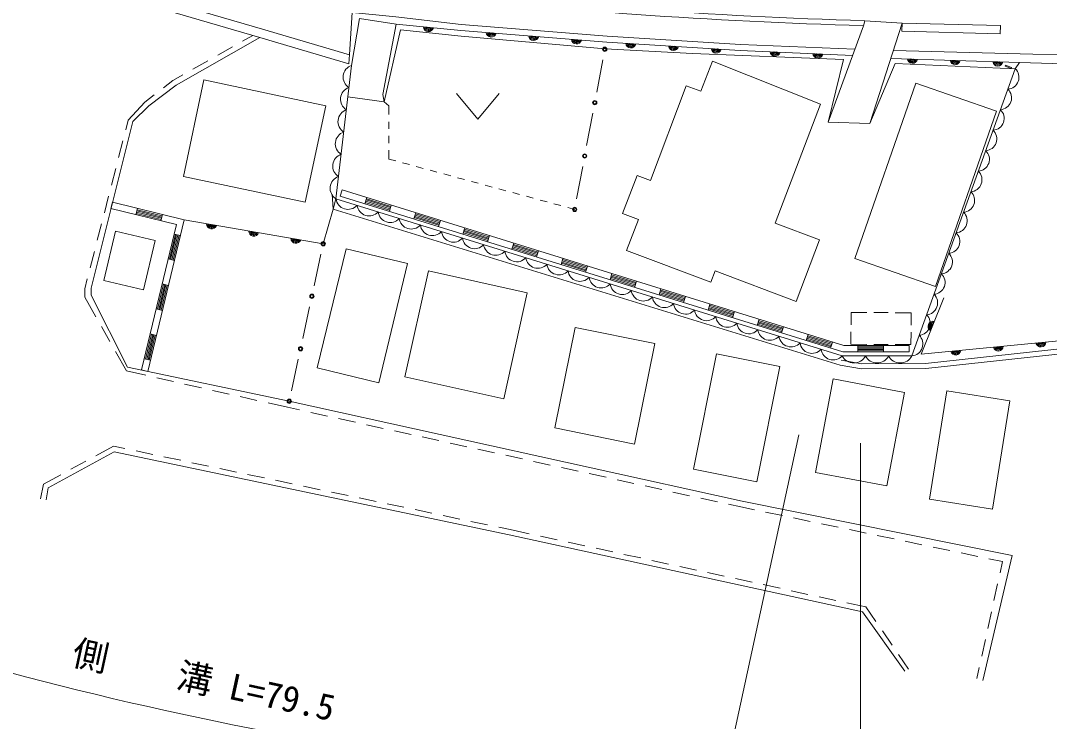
# Model space of a CAD drawing. Units: millimetres, scale not verified. Extents: x 40000 to 680000, y 20000 to 380000.
# Drawn here: x 88909 to 161064, y 241977 to 291126 of the extents above; entities that cross this region are included whole.
import ezdxf
from ezdxf.enums import TextEntityAlignment as Align

# ---------------------------------------------------------------- set-up
doc = ezdxf.new("R2010")
doc.units = ezdxf.units.MM
doc.header["$LTSCALE"] = 1000
for name, color, linetype, lineweight in [('M-BGD', 7, 'Continuous', 13), ('M-STR-HTXT', 7, 'Continuous', 13), ('M-STR-STRD', 7, 'Continuous', 13)]:
    doc.layers.add(name, color=color, linetype=linetype, lineweight=lineweight)
doc.styles.add('ＭＳ ゴシック', font='')
doc.styles.get('ＭＳ ゴシック').set_extended_font_data('MS Gothic')

msp = doc.modelspace()

# ---------------------------------------------------------------- linework, layer by layer
at = {"layer": 'M-BGD'}
for p, q in [((105190, 290083), (104474, 289679)), ((103777, 289286), (102732, 288697)), ((111986, 288747), (111922, 288096)), ((102035, 288305), (100990, 287715)), ((129312, 286108), (129737, 288376)), ((157986, 287999), (157957, 287918)), ((158381, 287765), (157957, 287918)), ((158410, 287846), (157986, 287999)), ((100293, 287323), (99577, 286919)), ((158410, 287846), (158381, 287765)), ((99577, 286919), (98922, 286412)), ((98289, 285922), (97634, 285415)), ((111864, 285778), (114410, 285425)), ((119484, 286003), (120984, 284203)), ((120984, 284203), (122484, 286003)), ((97634, 285415), (96463, 284151)), ((114410, 285425), (114729, 285155)), ((114729, 285155), (114729, 284535)), ((128609, 282366), (129035, 284634)), ((96463, 284151), (96285, 283461)), ((114729, 284035), (114729, 283535)), ((114729, 283035), (114729, 282535)), ((96085, 282687), (95784, 281525)), ((114729, 282035), (114729, 281414)), ((114729, 281414), (115215, 281283)), ((95584, 280751), (95284, 279589)), ((115698, 281152), (116181, 281022)), ((116663, 280891), (117146, 280760)), ((127907, 278624), (128333, 280892)), ((117629, 280630), (118111, 280499)), ((118594, 280369), (119077, 280238)), ((119559, 280108), (120042, 279977)), ((111328, 278823), (111462, 279252)), ((146643, 268337), (111462, 279252)), ((120525, 279847), (121007, 279716)), ((121490, 279585), (121973, 279455)), ((122455, 279324), (122938, 279194)), ((95084, 278814), (94783, 277652)), ((146575, 267887), (111328, 278823)), ((113191, 278716), (113058, 278286)), ((114857, 278010), (113138, 278544)), ((114884, 278096), (113164, 278630)), ((123421, 279063), (123903, 278933)), ((124386, 278802), (124869, 278672)), ((125351, 278541), (125834, 278410)), ((95356, 278382), (95249, 277945)), ((95249, 277945), (99835, 276818)), ((95356, 278382), (100377, 277148)), ((97104, 277952), (96997, 277515)), ((97083, 277865), (98831, 277435)), ((114804, 277839), (113084, 278372)), ((114830, 277925), (113111, 278458)), ((114777, 277753), (114910, 278182)), ((126316, 278280), (126799, 278149)), ((127282, 278019), (127769, 277887)), ((97018, 277603), (98766, 277173)), ((97040, 277690), (98788, 277260)), ((97061, 277777), (98809, 277348)), ((100377, 277148), (97835, 266522)), ((98745, 277086), (98852, 277523)), ((100377, 277148), (110136, 275472)), ((116629, 277649), (116496, 277219)), ((118242, 276772), (116523, 277305)), ((118268, 276858), (116549, 277391)), ((118295, 276944), (116576, 277477)), ((118322, 277030), (116603, 277563)), ((118215, 276686), (118349, 277116)), ((94583, 276878), (94283, 275716)), ((99835, 276818), (97398, 266626)), ((120068, 276582), (119934, 276152)), ((121733, 275877), (120014, 276410)), ((121760, 275963), (120041, 276496)), ((99765, 276138), (99347, 274388)), ((99853, 276117), (99434, 274367)), ((99940, 276096), (99522, 274346)), ((100028, 276075), (99609, 274325)), ((100116, 276054), (99678, 276159)), ((121680, 275705), (119961, 276238)), ((121707, 275791), (119988, 276324)), ((121653, 275619), (121787, 276049)), ((94082, 274942), (93782, 273780)), ((123506, 275515), (123373, 275086)), ((125118, 274638), (123399, 275172)), ((125145, 274724), (123426, 275258)), ((125172, 274810), (123453, 275344)), ((125198, 274896), (123479, 275429)), ((125092, 274552), (125225, 274982)), ((99259, 274409), (99697, 274304)), ((109978, 274739), (109499, 272524)), ((126944, 274449), (126811, 274019)), ((128583, 273657), (126864, 274191)), ((128610, 273743), (126891, 274277)), ((128637, 273829), (126918, 274363)), ((128557, 273571), (126838, 274105)), ((128530, 273485), (128663, 273915)), ((93582, 273005), (93404, 272316)), ((130383, 273382), (130249, 272952)), ((131995, 272505), (130276, 273038)), ((132022, 272591), (130303, 273124)), ((132048, 272677), (130329, 273210)), ((132075, 272763), (130356, 273296)), ((131968, 272419), (132102, 272848)), ((93404, 272316), (93404, 271726)), ((98928, 272637), (98509, 270886)), ((99015, 272616), (98597, 270865)), ((99103, 272595), (98684, 270844)), ((99190, 272574), (98772, 270824)), ((99278, 272553), (98840, 272658)), ((133821, 272315), (133688, 271885)), ((135460, 271524), (133741, 272057)), ((135487, 271610), (133768, 272143)), ((135513, 271696), (133794, 272229)), ((93404, 271726), (94179, 270358)), ((135433, 271438), (133714, 271971)), ((135407, 271352), (135540, 271782)), ((98422, 270907), (98859, 270803)), ((109183, 271058), (108704, 268842)), ((137259, 271248), (137126, 270818)), ((138872, 270371), (137153, 270904)), ((138898, 270457), (137179, 270990)), ((138925, 270543), (137206, 271076)), ((138952, 270629), (137233, 271162)), ((138845, 270285), (138978, 270715)), ((147152, 270652), (147149, 269787)), ((148256, 270648), (147152, 270652)), ((149756, 270643), (148756, 270646)), ((151361, 270638), (150256, 270641)), ((151358, 269773), (151361, 270638)), ((140698, 270181), (140564, 269752)), ((142337, 269390), (140618, 269924)), ((142363, 269476), (140644, 270010)), ((142390, 269562), (140671, 270096)), ((94573, 269662), (95164, 268617)), ((98441, 269052), (98003, 269157)), ((142310, 269304), (140591, 269838)), ((142283, 269218), (142417, 269648)), ((147148, 269287), (147145, 268423)), ((151353, 268409), (151356, 269273)), ((98090, 269136), (97672, 267385)), ((98178, 269115), (97759, 267364)), ((98265, 269094), (97847, 267343)), ((98353, 269073), (97934, 267322)), ((144136, 269115), (144002, 268685)), ((145748, 268237), (144029, 268771)), ((145775, 268323), (144056, 268857)), ((145802, 268409), (144082, 268943)), ((145828, 268495), (144109, 269029)), ((145722, 268152), (145855, 268581)), ((147145, 268423), (148249, 268419)), ((148749, 268418), (149749, 268414)), ((95558, 267921), (96332, 266553)), ((151218, 267889), (146575, 267887)), ((151218, 268339), (146643, 268337)), ((147618, 268337), (147618, 267887)), ((149418, 268248), (147618, 268247)), ((149418, 268158), (147618, 268157)), ((149418, 268068), (147618, 268067)), ((149418, 267978), (147618, 267977)), ((149418, 267888), (149418, 268338)), ((150249, 268413), (151353, 268409)), ((151218, 267889), (151218, 268339)), ((97584, 267406), (98022, 267301)), ((108388, 267376), (107909, 265161)), ((96332, 266553), (97684, 266248)), ((97835, 266522), (97398, 266626)), ((98464, 266072), (99635, 265809)), ((100415, 265633), (101586, 265369)), ((102366, 265193), (103537, 264929)), ((104317, 264753), (105488, 264489)), ((106268, 264313), (107620, 264009)), ((107620, 264009), (108481, 263819)), ((109262, 263647), (110434, 263390)), ((111215, 263218), (112387, 262960)), ((113169, 262788), (114341, 262531)), ((115122, 262359), (116294, 262101)), ((117075, 261929), (118247, 261672)), ((95424, 261279), (94196, 260611)), ((96223, 261111), (95424, 261279)), ((119029, 261500), (120201, 261242)), ((98180, 260699), (97006, 260946)), ((100137, 260288), (98963, 260535)), ((120982, 261070), (122154, 260813)), ((122935, 260641), (124107, 260383)), ((93493, 260229), (92439, 259656)), ((102095, 259876), (100920, 260123)), ((124889, 260211), (126061, 259954)), ((126842, 259782), (128014, 259524)), ((91737, 259273), (90509, 258606)), ((104052, 259464), (102877, 259711)), ((106009, 259053), (104835, 259300)), ((128795, 259352), (129967, 259095)), ((90509, 258606), (90317, 257583)), ((107966, 258641), (106792, 258888)), ((109923, 258229), (108749, 258476)), ((130749, 258923), (131921, 258665)), ((132702, 258493), (133874, 258236)), ((111881, 257818), (110706, 258065)), ((113838, 257406), (112663, 257653)), ((134655, 258064), (135827, 257806)), ((136609, 257634), (137781, 257377)), ((115795, 256995), (114621, 257242)), ((138562, 257205), (139423, 257016)), ((139423, 257016), (140375, 256817)), ((117752, 256583), (116578, 256830)), ((119709, 256171), (118535, 256418)), ((141158, 256654), (142333, 256409)), ((143116, 256245), (144291, 256000)), ((121666, 255760), (120492, 256007)), ((123249, 255427), (122449, 255595)), ((145074, 255837), (146249, 255592)), ((124581, 255137), (123249, 255427)), ((126535, 254713), (125362, 254967)), ((147032, 255428), (148206, 255183)), ((148990, 255020), (150164, 254775)), ((128489, 254288), (127317, 254543)), ((130444, 253863), (129271, 254118)), ((150947, 254611), (152122, 254366)), ((152905, 254203), (154080, 253958)), ((132398, 253438), (131225, 253693)), ((134352, 253013), (133180, 253268)), ((154863, 253795), (156038, 253549)), ((156821, 253386), (157773, 253187)), ((136307, 252589), (135134, 252843)), ((157773, 253187), (157602, 252407)), ((138261, 252164), (137088, 252419)), ((140215, 251739), (139043, 251994)), ((142170, 251314), (140997, 251569)), ((144124, 250889), (142952, 251144)), ((157431, 251625), (157174, 250453)), ((146079, 250465), (144906, 250719)), ((148192, 250005), (146860, 250295)), ((148894, 248983), (148192, 250005)), ((157003, 249671), (156746, 248499)), ((150025, 247334), (149346, 248323)), ((156575, 247718), (156318, 246546)), ((151179, 245652), (150478, 246674)), ((156147, 245764), (155976, 244983))]:
    msp.add_line(p, q, dxfattribs=at)
for points in [[(111922, 288096), (105694, 289935), (94216, 293305), (80875, 296242), (72844, 298055)], [(111984, 288714), (105866, 290520), (94368, 293896), (81008, 296838), (73002, 298645)], [(111986, 288747), (112170, 291702), (115230, 291387), (119812, 290859), (130050, 290031), (139401, 289456), (147417, 289114)], [(115244, 290872), (112682, 291268), (112122, 287987)], [(145549, 284011), (146633, 288386), (136021, 288809), (129900, 289153), (119815, 290039), (115547, 290485), (114410, 285425), (114325, 285953), (115244, 290872)], [(115244, 290872), (119775, 290442), (130020, 289614), (139379, 289038), (147260, 288686)], [(148110, 291118), (150732, 290951), (148473, 283905), (145549, 284011), (148022, 290767)], [(105694, 289935), (99813, 286595), (97913, 285138), (96773, 284045), (93851, 272366), (93851, 271860), (96399, 266825), (107751, 264428), (139512, 257433), (158457, 253621), (156396, 244855)], [(150117, 289034), (171481, 288462), (190134, 288074), (199115, 287605), (198991, 286985), (175078, 287691), (158962, 288187)], [(112122, 287987), (111030, 278628), (146534, 267612), (151411, 267615), (158668, 287753)], [(148473, 283905), (150244, 288117), (158668, 287753)], [(149939, 288478), (158962, 288187), (158668, 287753)], [(110753, 278956), (110840, 277909), (110136, 275472)], [(111030, 278628), (110840, 277909), (146387, 266970)], [(153650, 271694), (152058, 267727), (171863, 269646)], [(146449, 267320), (147916, 267062), (152374, 267083), (173383, 269357)], [(146387, 266970), (147886, 266706), (152394, 266728), (173287, 268989)], [(150924, 245495), (147966, 249663), (123169, 255053), (95483, 260876), (90852, 258357), (90693, 257512)]]:
    msp.add_lwpolyline(points, dxfattribs=at)
for points in [[(145000, 285263), (141841, 276918), (144934, 275747), (143294, 271417), (137618, 273566), (137318, 272771), (131413, 275006), (132235, 277175), (131127, 277594), (132140, 280270), (133079, 279915), (135594, 286556), (136622, 286167), (137432, 288290)], [(100335, 280192), (108876, 278387), (110307, 285158), (101767, 286963)], [(157343, 284770), (153065, 272473), (147417, 274438), (151695, 286734)], [(98341, 275700), (97528, 272237), (94754, 272889), (95567, 276351)], [(111732, 275124), (109713, 266763), (114035, 265719), (116054, 274080)], [(115853, 266134), (122789, 264590), (124446, 272036), (117510, 273580)], [(133382, 268485), (131957, 261431), (126386, 262556), (127811, 269610)], [(142154, 266870), (140539, 258770), (136094, 259657), (137709, 267756)], [(150907, 265053), (149672, 258497), (144658, 259442), (145893, 265997)], [(158294, 264459), (157082, 256858), (152651, 257565), (153862, 265165)]]:
    msp.add_lwpolyline(points, close=True, dxfattribs=at)
for centre, radius in [((129875, 289113), 150), ((129875, 289113), 120), ((129875, 289113), 100), ((129173, 285371), 150), ((129173, 285371), 120), ((129173, 285371), 100), ((128471, 281629), 150), ((128471, 281629), 120), ((128471, 281629), 100), ((127769, 277887), 150), ((127769, 277887), 120), ((127769, 277887), 100), ((110136, 275472), 150), ((110136, 275472), 120), ((110136, 275472), 100), ((109341, 271791), 150), ((109341, 271791), 120), ((109341, 271791), 100), ((108546, 268109), 150), ((108546, 268109), 120), ((108546, 268109), 100), ((107751, 264428), 150), ((107751, 264428), 120), ((107751, 264428), 100)]:
    msp.add_circle(centre, radius, dxfattribs=at)
for centre, radius, start, end in [((117515, 290711), 354, 183.3744, 345.77958), ((117515, 290711), 283, 185.59844, 343.55554), ((117515, 290711), 212, 189.34477, 339.80921), ((117515, 290711), 142, 197.0565, 332.09749), ((117515, 290711), 100, 207.37416, 321.77982), ((121912, 290324), 354, 184.17304, 346.57822), ((121912, 290324), 283, 186.39708, 344.35418), ((121912, 290324), 212, 190.14341, 340.60786), ((121912, 290324), 142, 197.85514, 332.89613), ((121912, 290324), 100, 208.1728, 322.57846), ((124902, 290082), 354, 184.17304, 346.57822), ((124902, 290082), 283, 186.39708, 344.35418), ((124902, 290082), 212, 190.14341, 340.60786), ((124902, 290082), 142, 197.85514, 332.89613), ((124902, 290082), 100, 208.1728, 322.57846), ((127892, 289840), 354, 184.17304, 346.57822), ((127892, 289840), 283, 186.39708, 344.35418), ((127892, 289840), 212, 190.14341, 340.60786), ((127892, 289840), 142, 197.85514, 332.89613), ((127892, 289840), 100, 208.1728, 322.57846), ((131708, 289564), 354, 185.27942, 347.6846), ((131708, 289564), 283, 187.50346, 345.46056), ((131708, 289564), 212, 191.24979, 341.71424), ((131708, 289564), 142, 198.96152, 334.00251), ((131708, 289564), 100, 209.27918, 323.68485), ((134703, 289380), 354, 185.27942, 347.6846), ((134703, 289380), 283, 187.50346, 345.46056), ((134703, 289380), 212, 191.24979, 341.71424), ((134703, 289380), 142, 198.96152, 334.00251), ((134703, 289380), 100, 209.27918, 323.68485), ((137697, 289196), 354, 185.27942, 347.6846), ((137697, 289196), 283, 187.50346, 345.46056), ((137697, 289196), 212, 191.24979, 341.71424), ((137697, 289196), 142, 198.96152, 334.00251), ((137697, 289196), 100, 209.27918, 323.68485), ((141823, 288983), 354, 186.2382, 348.64337), ((141823, 288983), 283, 188.46223, 346.41933), ((141823, 288983), 212, 192.20856, 342.67301), ((141823, 288983), 142, 199.92029, 334.96128), ((141823, 288983), 100, 210.23795, 324.64362), ((144820, 288849), 354, 186.2382, 348.64337), ((144820, 288849), 283, 188.46223, 346.41933), ((144820, 288849), 212, 192.20856, 342.67301), ((144820, 288849), 142, 199.92029, 334.96128), ((144820, 288849), 100, 210.23795, 324.64362), ((112395, 287164), 866, 108.36174, 238.31984), ((151454, 288483), 354, 186.94645, 349.35163), ((151454, 288483), 283, 189.17049, 347.12759), ((151454, 288483), 212, 192.91682, 343.38126), ((151454, 288483), 142, 200.62855, 335.66953), ((151454, 288483), 100, 210.94621, 325.35187), ((154452, 288386), 354, 186.94645, 349.35163), ((154452, 288386), 283, 189.17049, 347.12759), ((154452, 288386), 212, 192.91682, 343.38126), ((154452, 288386), 142, 200.62855, 335.66953), ((154452, 288386), 100, 210.94621, 325.35187), ((157451, 288290), 354, 186.94645, 349.35163), ((157451, 288290), 283, 189.17049, 347.12759), ((157451, 288290), 212, 192.91682, 343.38126), ((157451, 288290), 142, 200.62855, 335.66953), ((157451, 288290), 100, 210.94621, 325.35187), ((158094, 287147), 834, 273.81076, 46.55537), ((112213, 285604), 866, 108.36174, 238.31984), ((157575, 285709), 834, 273.81076, 46.55537), ((112031, 284045), 866, 108.36174, 238.31984), ((157057, 284270), 834, 273.81076, 46.55537), ((111849, 282485), 866, 108.36174, 238.31984), ((156539, 282832), 834, 273.81076, 46.55537), ((111667, 280925), 866, 108.36174, 238.31984), ((156020, 281394), 834, 273.81076, 46.55537), ((111485, 279366), 866, 108.36174, 238.31984), ((155502, 279955), 834, 273.81076, 46.55537), ((111873, 278733), 850, 187.06887, 318.45651), ((154984, 278517), 834, 273.81076, 46.55537), ((113352, 278274), 850, 187.06887, 318.45651), ((114832, 277815), 850, 187.06887, 318.45651), ((116311, 277356), 850, 187.06887, 318.45651), ((154465, 277078), 834, 273.81076, 46.55537), ((102309, 276871), 354, 179.05516, 341.46034), ((102309, 276871), 283, 181.2792, 339.2363), ((102309, 276871), 212, 185.02552, 335.48997), ((102309, 276871), 142, 192.73725, 327.77824), ((102309, 276871), 100, 203.05491, 317.46058), ((105266, 276363), 354, 179.05516, 341.46034), ((105266, 276363), 283, 181.2792, 339.2363), ((117790, 276897), 850, 187.06887, 318.45651), ((105266, 276363), 212, 185.02552, 335.48997), ((105266, 276363), 142, 192.73725, 327.77824), ((105266, 276363), 100, 203.05491, 317.46058), ((108222, 275856), 354, 179.05516, 341.46034), ((108222, 275856), 283, 181.2792, 339.2363), ((108222, 275856), 212, 185.02552, 335.48997), ((108222, 275856), 142, 192.73725, 327.77824), ((108222, 275856), 100, 203.05491, 317.46058), ((119270, 276438), 850, 187.06887, 318.45651), ((120749, 275979), 850, 187.06887, 318.45651), ((153947, 275640), 834, 273.81076, 46.55537), ((122228, 275520), 850, 187.06887, 318.45651), ((123708, 275061), 850, 187.06887, 318.45651), ((125187, 274602), 850, 187.06887, 318.45651), ((153429, 274201), 834, 273.81076, 46.55537), ((126666, 274143), 850, 187.06887, 318.45651), ((128146, 273684), 850, 187.06887, 318.45651), ((129625, 273225), 850, 187.06887, 318.45651), ((152910, 272763), 834, 273.81076, 46.55537), ((131104, 272766), 850, 187.06887, 318.45651), ((132584, 272307), 850, 187.06887, 318.45651), ((134063, 271848), 850, 187.06887, 318.45651), ((152392, 271325), 834, 273.81076, 46.55537), ((135542, 271389), 850, 187.06887, 318.45651), ((137022, 270930), 850, 187.06887, 318.45651), ((138501, 270471), 850, 187.06887, 318.45651), ((139980, 270012), 850, 187.06887, 318.45651), ((151874, 269886), 834, 273.81076, 46.55537), ((152904, 269690), 354, 76.93687, 239.34205), ((152904, 269690), 283, 79.16091, 237.11801), ((152904, 269690), 212, 82.90724, 233.37169), ((141460, 269553), 850, 187.06887, 318.45651), ((152904, 269690), 142, 90.61897, 225.65996), ((152904, 269690), 100, 100.93663, 215.34229), ((142939, 269094), 850, 187.06887, 318.45651), ((144418, 268635), 850, 187.06887, 318.45651), ((151355, 268448), 834, 273.81076, 46.55537), ((160462, 268596), 354, 194.33191, 356.73708), ((160462, 268596), 283, 196.55594, 354.51304), ((160462, 268596), 212, 200.30227, 350.76672), ((160462, 268596), 142, 208.014, 343.05499), ((160462, 268596), 100, 218.33166, 332.73733), ((145898, 268176), 850, 187.06887, 318.45651), ((154490, 268017), 354, 194.33191, 356.73708), ((154490, 268017), 283, 196.55594, 354.51304), ((154490, 268017), 212, 200.30227, 350.76672), ((154490, 268017), 142, 208.014, 343.05499), ((154490, 268017), 100, 218.33166, 332.73733), ((157476, 268306), 354, 194.33191, 356.73708), ((157476, 268306), 283, 196.55594, 354.51304), ((157476, 268306), 212, 200.30227, 350.76672), ((157476, 268306), 142, 208.014, 343.05499), ((157476, 268306), 100, 218.33166, 332.73733), ((147346, 268024), 911, 206.83813, 333.22388), ((148972, 268025), 911, 206.83813, 333.22388), ((150598, 268025), 911, 206.83813, 333.22388)]:
    msp.add_arc(centre, radius, start, end, dxfattribs=at)
at = {"layer": 'M-STR-HTXT'}
for p, q in [((143491, 262082), (136952, 231984)), ((147808, 261484), (147808, 232781))]:
    msp.add_line(p, q, dxfattribs=at)
msp.add_arc((156180, 501721), 265201, 248.98809, 266.08468, dxfattribs=at)
at = {"layer": 'M-STR-STRD'}
msp.add_line((148110, 291118), (148022, 290767), dxfattribs=at)
msp.add_lwpolyline([(150732, 290951), (157636, 290772), (157621, 290208), (150717, 290388)], close=True, dxfattribs=at)
for centre, radius, start, end in [((158675, 666013), 375396, 263.50597, 268.37389), ((159651, 676587), 385642, 263.53938, 268.28504)]:
    msp.add_arc(centre, radius, start, end, dxfattribs=at)

# ---------------------------------------------------------------- texts
at = {"layer": 'M-STR-HTXT', "style": 'ＭＳ ゴシック'}
msp.add_text('側\u3000\u3000溝 L=79.5', height=1833, rotation=347.743, dxfattribs=at).set_placement((101447, 243445), align=Align.BOTTOM_CENTER)

doc.saveas('drawing.dxf')
